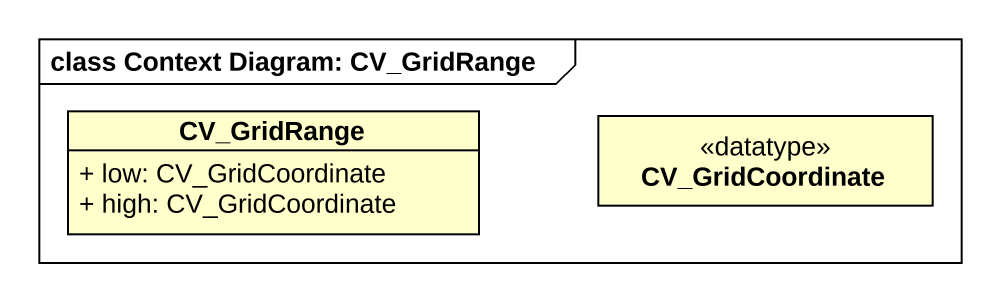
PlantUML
@startuml
mainframe class Context Diagram: CV_GridRange
hide circle
hide empty members
skinparam classAttributeIconSize 0
class CV_GridRange {
  + low: CV_GridCoordinate
  + high: CV_GridCoordinate
}
class CV_GridCoordinate <<datatype>>
@enduml
